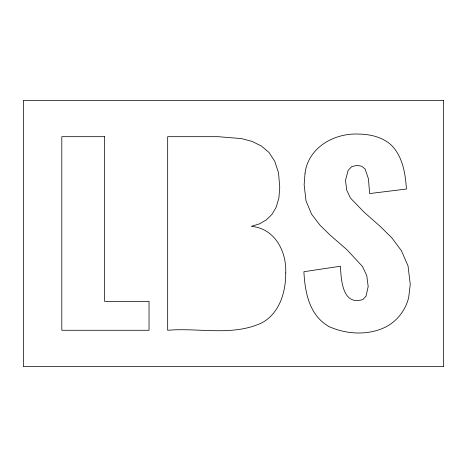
<?xml version="1.0" encoding="UTF-8"?>
<svg xmlns="http://www.w3.org/2000/svg" width="467" height="467" viewBox="0 0 467 467"><rect width="100%" height="100%" fill="white"/><g stroke="black" fill="none" stroke-linecap="round" stroke-linejoin="round"><path stroke-width="0.7" d="M285.74 272.915C285.845 291.811 279.727 312.96 262.139 322.685C232.77 336.684 198.825 327.542 167.676 330.274L167.676 136.691L218.107 136.691L241.527 138.6L252.098 141.408L261.362 146.013L269.01 152.464L274.748 161.308L278.507 172.72L279.762 187.355L278.869 198.171L276.178 207.19L272.057 214.3L266.383 219.858L259.512 223.862L251.322 226.314C274.9 228.497 286.569 251.252 285.74 272.915M305.05 173.152L304.14 184.728L305.996 200.798L311.547 214.125L320.035 225.234L330.192 235.152L346.923 249.734L362.456 266.464L366.758 275.542L368.189 286.54L366.04 296.096L362.935 299.505C342.34 306.171 341.091 279.558 340.466 266.225L303.9 271.718C304.98 292.587 309.393 315.61 329.235 326.69C347.139 334.57 368.632 335.633 386.355 326.69A45.462 45.462 0 0 0 408.695 297.409L410.254 284.385L408.041 265.921L401.41 250.691L391.79 237.785L380.138 226.314L364.126 212.211L350.507 198.113L346.742 190.227L345.487 180.425L348.113 170.385L351.762 166.626L356.957 165.371L361.738 166.264L365.083 168.955L368.428 178.75L369.625 193.572L406.43 189.03C405.344 173.578 402.863 157.04 391.609 145.412C382.636 137.018 370.36 134.227 358.393 134.064C334.197 133.013 308.331 147.403 305.05 173.152M443.65 100.358L23.35 100.358L23.35 366.642L443.65 366.642L443.65 100.358M104.585 136.691L61.802 136.691L61.802 330.274L149.037 330.274L149.037 301.355L104.585 301.355L104.585 136.691"/></g></svg>
